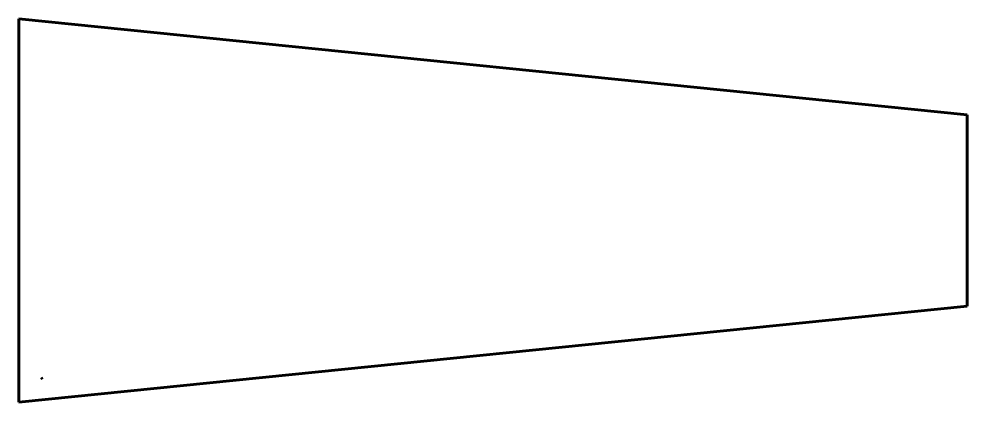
# Model space of a CAD drawing. Header units: millimetres. Extents: x -419 to 966, y -114 to 446.
import ezdxf

# ---------------------------------------------------------------- set-up
doc = ezdxf.new("R2010")
doc.units = ezdxf.units.MM
doc.linetypes.add('K5LT_BASIC', pattern=[0])
doc.layers.add('Системный слой', color=7, linetype='Continuous')

msp = doc.modelspace()

# ---------------------------------------------------------------- linework, layer by layer
at = {"layer": 'Системный слой', "color": 5, "linetype": 'K5LT_BASIC', "lineweight": 60, "true_color": 0x0000ff}
for p, q in [((-419.3, 446.1), (-419.3, -113.9)), ((-419.3, 446.1), (965.8, 306.1)), ((965.8, 306.1), (965.8, 26.1)), ((-419.3, -113.9), (965.8, 26.1)), ((-386.7, -78), (-385, -80.5))]:
    msp.add_line(p, q, dxfattribs=at)

doc.saveas('drawing.dxf')
